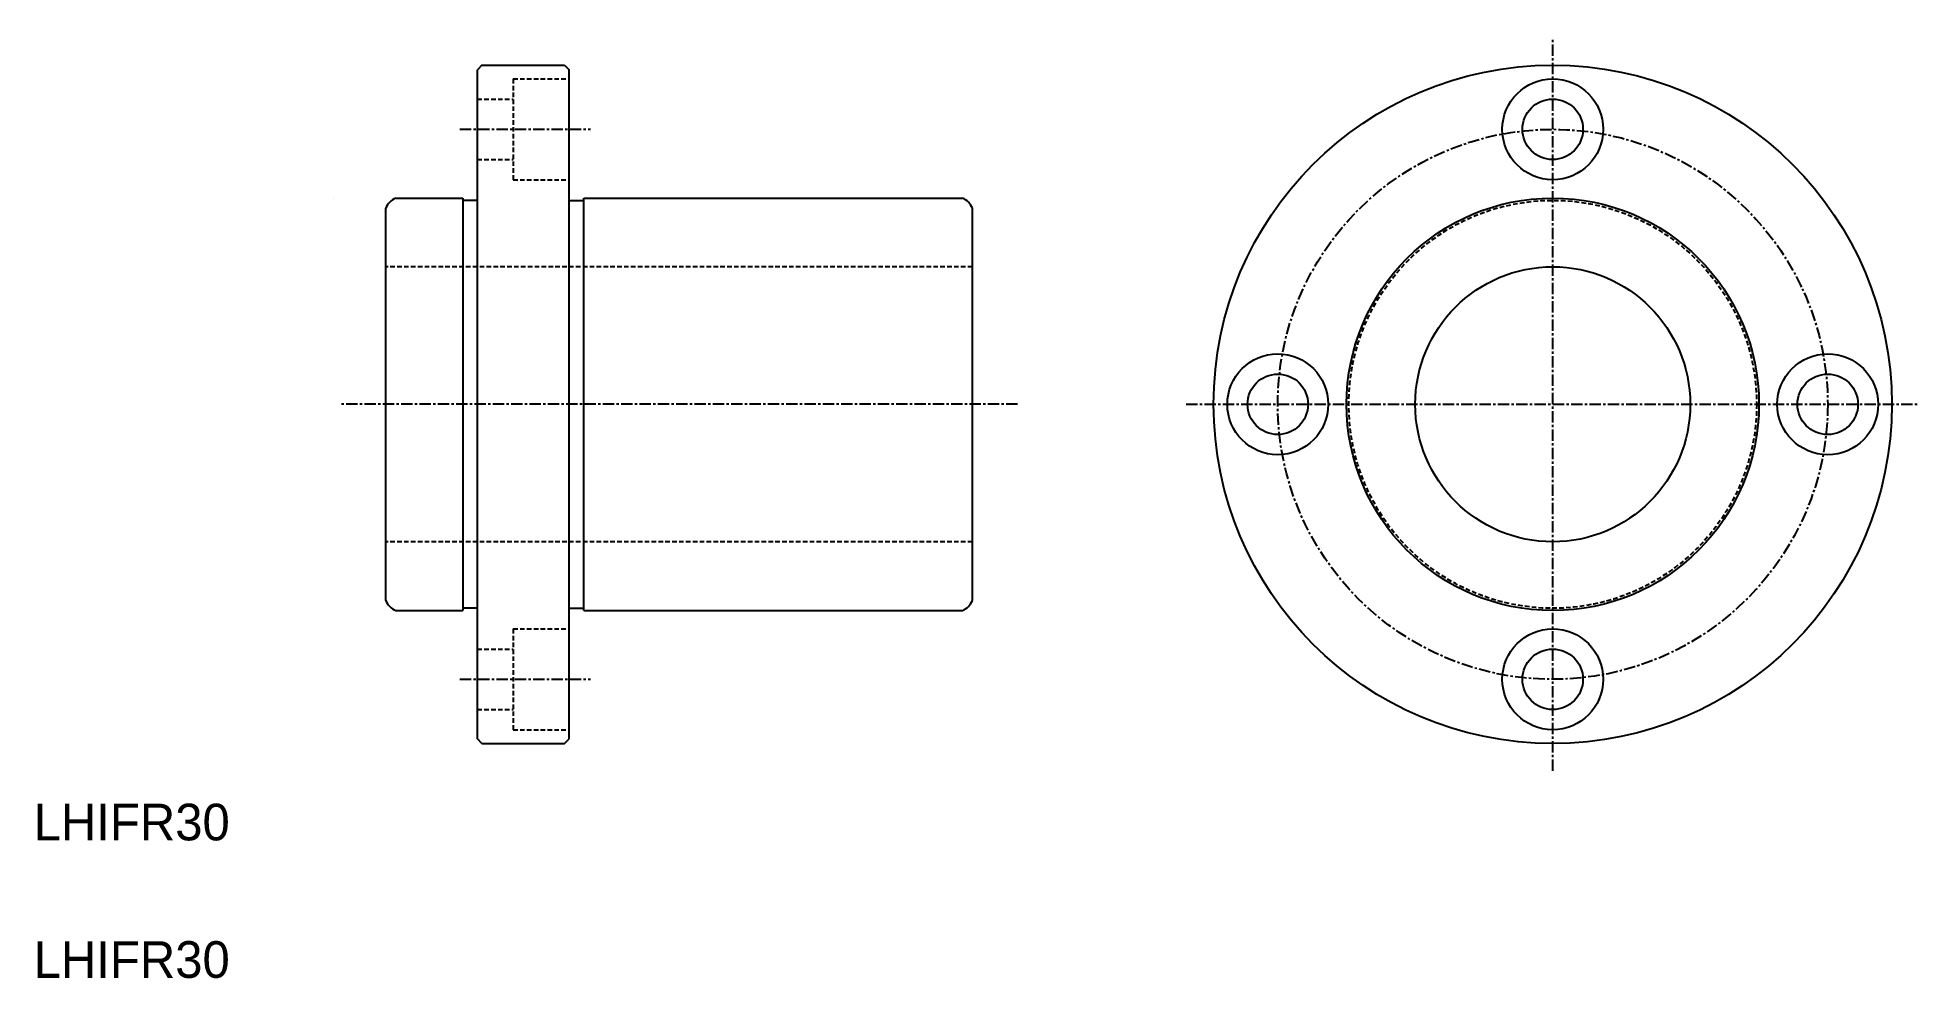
# Model space of a CAD drawing. Extents: x 232 to 438, y 142 to 245.
import ezdxf

# ---------------------------------------------------------------- set-up
doc = ezdxf.new("R2010")
doc.units = 0
doc.linetypes.add('CENTER', pattern=[2, 1.25, -0.25, 0.25, -0.25])
doc.linetypes.add('DASHED', pattern=[0.75, 0.5, -0.25])
doc.layers.get('0').update_dxf_attribs({"linetype": 'CONTINUOUS'})
doc.layers.add('CENTER', color=1, linetype='CENTER')

msp = doc.modelspace()

# ---------------------------------------------------------------- linework, layer by layer
at = {"color": 7, "linetype": 'CONTINUOUS'}
for p, q in [((280.85, 241.99), (280.35, 241.49)), ((280.35, 168.49), (280.35, 241.49)), ((280.85, 241.99), (289.85, 241.99)), ((289.85, 241.99), (290.35, 241.49)), ((290.35, 168.49), (290.35, 241.49)), ((264.6, 227.49), (264.6, 227.49)), ((270.35, 183.58), (270.35, 226.4)), ((271.44, 227.49), (278.75, 227.49)), ((278.75, 227.49), (278.75, 182.49)), ((280.35, 227.24), (278.75, 227.24)), ((290.35, 227.24), (291.95, 227.24)), ((291.95, 227.49), (333.26, 227.49)), ((291.95, 182.49), (291.95, 227.49)), ((334.35, 183.58), (334.35, 226.4)), ((280.35, 182.74), (278.75, 182.74)), ((290.35, 182.74), (291.95, 182.74)), ((271.44, 182.49), (278.75, 182.49)), ((291.95, 182.49), (333.26, 182.49)), ((280.85, 167.99), (280.35, 168.49)), ((289.85, 167.99), (290.35, 168.49)), ((280.85, 167.99), (289.85, 167.99))]:
    msp.add_line(p, q, dxfattribs=at)
at = {"color": 3, "linetype": 'DASHED'}
for p, q in [((284.25, 240.49), (290.35, 240.49)), ((284.25, 240.49), (284.25, 229.49)), ((280.35, 238.29), (284.25, 238.29)), ((280.35, 231.69), (284.25, 231.69)), ((284.25, 229.49), (290.35, 229.49)), ((334.35, 219.99), (270.35, 219.99)), ((334.35, 189.99), (270.35, 189.99)), ((284.25, 180.49), (290.35, 180.49)), ((284.25, 180.49), (284.25, 169.49)), ((280.35, 178.29), (284.25, 178.29)), ((280.35, 171.69), (284.25, 171.69)), ((284.25, 169.49), (290.35, 169.49))]:
    msp.add_line(p, q, dxfattribs=at)
at = {"color": 7, "linetype": 'CONTINUOUS'}
for centre, radius in [((397.67, 204.99), 37), ((397.67, 234.99), 5.5), ((397.67, 234.99), 3.3), ((397.67, 204.99), 22.5), ((397.67, 204.99), 15), ((367.67, 204.99), 5.5), ((427.67, 204.99), 5.5), ((367.67, 204.99), 3.3), ((427.67, 204.99), 3.3), ((397.67, 174.99), 5.5), ((397.67, 174.99), 3.3)]:
    msp.add_circle(centre, radius, dxfattribs=at)
at = {"color": 3, "linetype": 'DASHED'}
msp.add_circle((397.67, 204.99), 22.25, dxfattribs=at)
at = {"color": 7, "linetype": 'CONTINUOUS'}
for centre, start, end in [((272.2, 225.64), 112.3316, 157.6684), ((332.5, 225.64), 22.3316, 67.6684), ((272.2, 184.34), 202.3316, 247.6684), ((332.5, 184.34), 292.3316, 337.6684)]:
    msp.add_arc(centre, 2, start, end, dxfattribs=at)
at = {"layer": 'CENTER', "color": 1, "linetype": 'CENTER'}
for p, q in [((397.67, 164.99), (397.67, 244.99)), ((278.43, 234.99), (292.69, 234.99)), ((339.28, 204.99), (265.45, 204.99)), ((357.67, 204.99), (437.67, 204.99)), ((278.43, 174.99), (292.69, 174.99))]:
    msp.add_line(p, q, dxfattribs=at)
msp.add_circle((397.67, 204.99), 30, dxfattribs=at)

# ---------------------------------------------------------------- texts
at = {"color": 7, "linetype": 'CONTINUOUS'}
for p in [(231.93, 157.42), (231.93, 142.42)]:
    msp.add_text('LHIFR30', height=4, dxfattribs=at).set_placement(p)

doc.saveas('drawing.dxf')
